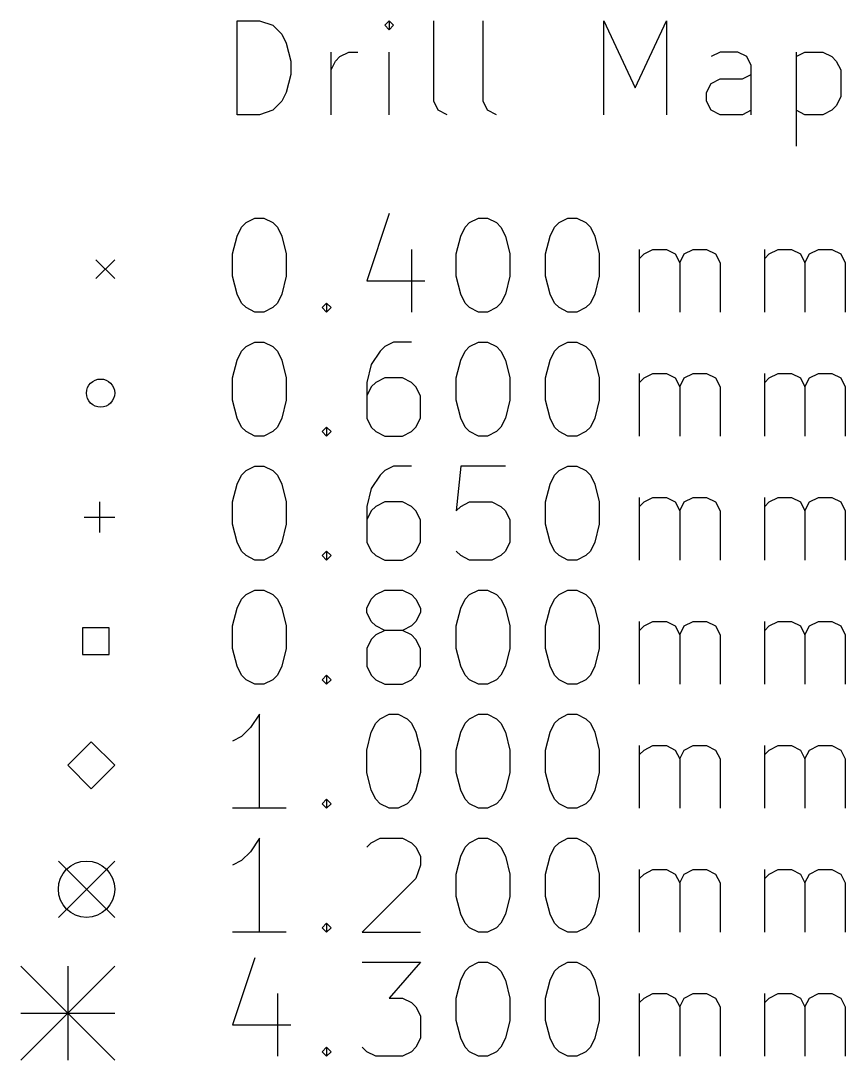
# Model space of a CAD drawing. Extents: x 13 to 79.5, y -149.9 to -100.
# Drawn here: x 12.97 to 30.54, y -149.26 to -127.14 of the extents above; entities that cross this region are included whole.
import ezdxf

# ---------------------------------------------------------------- set-up
doc = ezdxf.new("R2010")
doc.units = 0
doc.layers.add('BLACK', color=7, linetype='CONTINUOUS')

msp = doc.modelspace()

# ---------------------------------------------------------------- linework, layer by layer
at = {"layer": 'BLACK', "linetype": 'CONTINUOUS'}
for p, q in [((17.5828, -129.14), (17.5828, -127.14)), ((17.5828, -127.14), (18.059, -127.14)), ((18.059, -127.14), (18.3447, -127.235)), ((20.8209, -127.14), (20.7256, -127.235)), ((20.9161, -127.235), (20.8209, -127.14)), ((20.8209, -127.14), (20.8209, -127.33)), ((21.7732, -128.854), (21.7732, -127.14)), ((22.8209, -128.854), (22.8209, -127.14)), ((25.3923, -129.14), (25.3923, -127.14)), ((25.3923, -127.14), (26.059, -128.568)), ((26.059, -128.568), (26.7256, -127.14)), ((26.7256, -127.14), (26.7256, -129.14)), ((18.3447, -127.235), (18.5351, -127.426)), ((18.5351, -127.426), (18.6304, -127.616)), ((20.7256, -127.235), (20.8209, -127.33)), ((20.8209, -127.33), (20.9161, -127.235)), ((18.6304, -127.616), (18.7256, -127.997)), ((19.5828, -129.14), (19.5828, -127.807)), ((19.7732, -127.902), (19.9637, -127.807)), ((19.9637, -127.807), (20.1542, -127.807)), ((20.8209, -129.14), (20.8209, -127.807)), ((27.8685, -127.807), (27.678, -127.902)), ((28.2494, -127.807), (27.8685, -127.807)), ((28.4399, -127.902), (28.2494, -127.807)), ((29.4875, -127.807), (29.4875, -129.807)), ((29.4875, -127.902), (29.678, -127.807)), ((29.678, -127.807), (30.059, -127.807)), ((30.059, -127.807), (30.2494, -127.902)), ((18.7256, -127.997), (18.7256, -128.283)), ((19.5828, -128.187), (19.678, -127.997)), ((19.678, -127.997), (19.7732, -127.902)), ((28.5351, -128.092), (28.4399, -127.902)), ((28.5351, -129.14), (28.5351, -128.092)), ((30.2494, -127.902), (30.3447, -127.997)), ((30.3447, -127.997), (30.4399, -128.187)), ((18.7256, -128.283), (18.6304, -128.664)), ((28.3447, -128.378), (28.5351, -128.283)), ((30.4399, -128.187), (30.4399, -128.759)), ((27.5828, -128.664), (27.678, -128.473)), ((27.678, -128.473), (27.8685, -128.378)), ((27.8685, -128.378), (28.3447, -128.378)), ((18.6304, -128.664), (18.5351, -128.854)), ((27.5828, -128.854), (27.5828, -128.664)), ((30.4399, -128.759), (30.3447, -128.949)), ((18.5351, -128.854), (18.3447, -129.045)), ((21.8685, -129.045), (21.7732, -128.854)), ((22.9161, -129.045), (22.8209, -128.854)), ((27.678, -129.045), (27.5828, -128.854)), ((30.3447, -128.949), (30.2494, -129.045)), ((18.059, -129.14), (17.5828, -129.14)), ((18.3447, -129.045), (18.059, -129.14)), ((22.059, -129.14), (21.8685, -129.045)), ((23.1066, -129.14), (22.9161, -129.045)), ((27.8685, -129.14), (27.678, -129.045)), ((28.3447, -129.14), (27.8685, -129.14)), ((28.5351, -129.045), (28.3447, -129.14)), ((29.678, -129.14), (29.4875, -129.045)), ((30.059, -129.14), (29.678, -129.14)), ((30.2494, -129.045), (30.059, -129.14)), ((17.7732, -131.435), (17.9637, -131.34)), ((17.9637, -131.34), (18.1542, -131.34)), ((18.1542, -131.34), (18.3447, -131.435)), ((20.8209, -131.245), (20.3447, -132.673)), ((22.5351, -131.435), (22.7256, -131.34)), ((22.7256, -131.34), (22.9161, -131.34)), ((22.9161, -131.34), (23.1066, -131.435)), ((24.4399, -131.435), (24.6304, -131.34)), ((24.6304, -131.34), (24.8209, -131.34)), ((24.8209, -131.34), (25.0113, -131.435)), ((17.5828, -131.721), (17.678, -131.53)), ((17.678, -131.53), (17.7732, -131.435)), ((18.3447, -131.435), (18.4399, -131.53)), ((18.4399, -131.53), (18.5351, -131.721)), ((22.3447, -131.721), (22.4399, -131.53)), ((22.4399, -131.53), (22.5351, -131.435)), ((23.1066, -131.435), (23.2018, -131.53)), ((23.2018, -131.53), (23.2971, -131.721)), ((24.2494, -131.721), (24.3447, -131.53)), ((24.3447, -131.53), (24.4399, -131.435)), ((25.0113, -131.435), (25.1066, -131.53)), ((25.1066, -131.53), (25.2018, -131.721)), ((17.4875, -132.102), (17.5828, -131.721)), ((18.5351, -131.721), (18.6304, -132.102)), ((22.2494, -132.102), (22.3447, -131.721)), ((23.2971, -131.721), (23.3923, -132.102)), ((24.1542, -132.102), (24.2494, -131.721)), ((25.2018, -131.721), (25.2971, -132.102)), ((21.2971, -132.007), (21.2971, -133.34)), ((26.1542, -133.34), (26.1542, -132.007)), ((26.2494, -132.102), (26.4399, -132.007)), ((26.4399, -132.007), (26.7256, -132.007)), ((26.7256, -132.007), (26.9161, -132.102)), ((27.1066, -132.102), (27.2971, -132.007)), ((27.2971, -132.007), (27.5828, -132.007)), ((27.5828, -132.007), (27.7732, -132.102)), ((28.8209, -133.34), (28.8209, -132.007)), ((28.9161, -132.102), (29.1066, -132.007)), ((29.1066, -132.007), (29.3923, -132.007)), ((29.3923, -132.007), (29.5828, -132.102)), ((29.7732, -132.102), (29.9637, -132.007)), ((29.9637, -132.007), (30.2494, -132.007)), ((30.2494, -132.007), (30.4399, -132.102)), ((14.575, -132.225), (14.975, -132.625)), ((14.975, -132.225), (14.575, -132.625)), ((17.4875, -132.578), (17.4875, -132.102)), ((18.6304, -132.102), (18.6304, -132.578)), ((22.2494, -132.578), (22.2494, -132.102)), ((23.3923, -132.102), (23.3923, -132.578)), ((24.1542, -132.578), (24.1542, -132.102)), ((25.2971, -132.102), (25.2971, -132.578)), ((26.1542, -132.197), (26.2494, -132.102)), ((26.9161, -132.102), (27.0113, -132.292)), ((27.0113, -132.292), (27.1066, -132.102)), ((27.0113, -132.292), (27.0113, -133.34)), ((27.7732, -132.102), (27.8685, -132.292)), ((27.8685, -132.292), (27.8685, -133.34)), ((28.8209, -132.197), (28.9161, -132.102)), ((29.5828, -132.102), (29.678, -132.292)), ((29.678, -132.292), (29.7732, -132.102)), ((29.678, -132.292), (29.678, -133.34)), ((30.4399, -132.102), (30.5351, -132.292)), ((30.5351, -132.292), (30.5351, -133.34)), ((17.5828, -132.959), (17.4875, -132.578)), ((18.6304, -132.578), (18.5351, -132.959)), ((20.3447, -132.673), (21.5828, -132.673)), ((22.3447, -132.959), (22.2494, -132.578)), ((23.3923, -132.578), (23.2971, -132.959)), ((24.2494, -132.959), (24.1542, -132.578)), ((25.2971, -132.578), (25.2018, -132.959)), ((17.678, -133.149), (17.5828, -132.959)), ((18.5351, -132.959), (18.4399, -133.149)), ((22.4399, -133.149), (22.3447, -132.959)), ((23.2971, -132.959), (23.2018, -133.149)), ((24.3447, -133.149), (24.2494, -132.959)), ((25.2018, -132.959), (25.1066, -133.149)), ((17.7732, -133.245), (17.678, -133.149)), ((18.4399, -133.149), (18.3447, -133.245)), ((19.3923, -133.245), (19.4875, -133.149)), ((19.4875, -133.149), (19.5828, -133.245)), ((19.4875, -133.149), (19.4875, -133.34)), ((22.5351, -133.245), (22.4399, -133.149)), ((23.2018, -133.149), (23.1066, -133.245)), ((24.4399, -133.245), (24.3447, -133.149)), ((25.1066, -133.149), (25.0113, -133.245)), ((17.9637, -133.34), (17.7732, -133.245)), ((18.1542, -133.34), (17.9637, -133.34)), ((18.3447, -133.245), (18.1542, -133.34)), ((19.4875, -133.34), (19.3923, -133.245)), ((19.5828, -133.245), (19.4875, -133.34)), ((22.7256, -133.34), (22.5351, -133.245)), ((22.9161, -133.34), (22.7256, -133.34)), ((23.1066, -133.245), (22.9161, -133.34)), ((24.6304, -133.34), (24.4399, -133.245)), ((24.8209, -133.34), (24.6304, -133.34)), ((25.0113, -133.245), (24.8209, -133.34)), ((17.678, -134.17), (17.7732, -134.075)), ((17.7732, -134.075), (17.9637, -133.98)), ((17.9637, -133.98), (18.1542, -133.98)), ((18.1542, -133.98), (18.3447, -134.075)), ((18.3447, -134.075), (18.4399, -134.17)), ((20.7256, -134.075), (20.6304, -134.17)), ((20.9161, -133.98), (20.7256, -134.075)), ((21.2971, -133.98), (20.9161, -133.98)), ((22.4399, -134.17), (22.5351, -134.075)), ((22.5351, -134.075), (22.7256, -133.98)), ((22.7256, -133.98), (22.9161, -133.98)), ((22.9161, -133.98), (23.1066, -134.075)), ((23.1066, -134.075), (23.2018, -134.17)), ((24.3447, -134.17), (24.4399, -134.075)), ((24.4399, -134.075), (24.6304, -133.98)), ((24.6304, -133.98), (24.8209, -133.98)), ((24.8209, -133.98), (25.0113, -134.075)), ((25.0113, -134.075), (25.1066, -134.17)), ((17.5828, -134.361), (17.678, -134.17)), ((18.4399, -134.17), (18.5351, -134.361)), ((20.6304, -134.17), (20.4399, -134.456)), ((22.3447, -134.361), (22.4399, -134.17)), ((23.2018, -134.17), (23.2971, -134.361)), ((24.2494, -134.361), (24.3447, -134.17)), ((25.1066, -134.17), (25.2018, -134.361)), ((17.4875, -134.742), (17.5828, -134.361)), ((18.5351, -134.361), (18.6304, -134.742)), ((20.4399, -134.456), (20.3447, -134.837)), ((22.2494, -134.742), (22.3447, -134.361)), ((23.2971, -134.361), (23.3923, -134.742)), ((24.1542, -134.742), (24.2494, -134.361)), ((25.2018, -134.361), (25.2971, -134.742)), ((26.1542, -135.98), (26.1542, -134.647)), ((26.2494, -134.742), (26.4399, -134.647)), ((26.4399, -134.647), (26.7256, -134.647)), ((26.7256, -134.647), (26.9161, -134.742)), ((27.1066, -134.742), (27.2971, -134.647)), ((27.2971, -134.647), (27.5828, -134.647)), ((27.5828, -134.647), (27.7732, -134.742)), ((28.8209, -135.98), (28.8209, -134.647)), ((28.9161, -134.742), (29.1066, -134.647)), ((29.1066, -134.647), (29.3923, -134.647)), ((29.3923, -134.647), (29.5828, -134.742)), ((29.7732, -134.742), (29.9637, -134.647)), ((29.9637, -134.647), (30.2494, -134.647)), ((30.2494, -134.647), (30.4399, -134.742)), ((17.4875, -135.218), (17.4875, -134.742)), ((18.6304, -134.742), (18.6304, -135.218)), ((20.3447, -134.837), (20.3447, -135.599)), ((20.4399, -134.932), (20.3447, -135.123)), ((20.5351, -134.837), (20.4399, -134.932)), ((20.7256, -134.742), (20.5351, -134.837)), ((21.1066, -134.742), (20.7256, -134.742)), ((21.2971, -134.837), (21.1066, -134.742)), ((21.3923, -134.932), (21.2971, -134.837)), ((21.4875, -135.123), (21.3923, -134.932)), ((22.2494, -135.218), (22.2494, -134.742)), ((23.3923, -134.742), (23.3923, -135.218)), ((24.1542, -135.218), (24.1542, -134.742)), ((25.2971, -134.742), (25.2971, -135.218)), ((26.1542, -134.837), (26.2494, -134.742)), ((26.9161, -134.742), (27.0113, -134.932)), ((27.0113, -134.932), (27.1066, -134.742)), ((27.0113, -134.932), (27.0113, -135.98)), ((27.7732, -134.742), (27.8685, -134.932)), ((27.8685, -134.932), (27.8685, -135.98)), ((28.8209, -134.837), (28.9161, -134.742)), ((29.5828, -134.742), (29.678, -134.932)), ((29.678, -134.932), (29.7732, -134.742)), ((29.678, -134.932), (29.678, -135.98)), ((30.4399, -134.742), (30.5351, -134.932)), ((30.5351, -134.932), (30.5351, -135.98)), ((21.4875, -135.599), (21.4875, -135.123)), ((17.5828, -135.599), (17.4875, -135.218)), ((18.6304, -135.218), (18.5351, -135.599)), ((22.3447, -135.599), (22.2494, -135.218)), ((23.3923, -135.218), (23.2971, -135.599)), ((24.2494, -135.599), (24.1542, -135.218)), ((25.2971, -135.218), (25.2018, -135.599)), ((17.678, -135.789), (17.5828, -135.599)), ((18.5351, -135.599), (18.4399, -135.789)), ((20.3447, -135.599), (20.4399, -135.789)), ((21.3923, -135.789), (21.4875, -135.599)), ((22.4399, -135.789), (22.3447, -135.599)), ((23.2971, -135.599), (23.2018, -135.789)), ((24.3447, -135.789), (24.2494, -135.599)), ((25.2018, -135.599), (25.1066, -135.789)), ((17.7732, -135.885), (17.678, -135.789)), ((18.4399, -135.789), (18.3447, -135.885)), ((19.3923, -135.885), (19.4875, -135.789)), ((19.4875, -135.789), (19.5828, -135.885)), ((19.4875, -135.789), (19.4875, -135.98)), ((20.4399, -135.789), (20.5351, -135.885)), ((21.2971, -135.885), (21.3923, -135.789)), ((22.5351, -135.885), (22.4399, -135.789)), ((23.2018, -135.789), (23.1066, -135.885)), ((24.4399, -135.885), (24.3447, -135.789)), ((25.1066, -135.789), (25.0113, -135.885)), ((17.9637, -135.98), (17.7732, -135.885)), ((18.1542, -135.98), (17.9637, -135.98)), ((18.3447, -135.885), (18.1542, -135.98)), ((19.4875, -135.98), (19.3923, -135.885)), ((19.5828, -135.885), (19.4875, -135.98)), ((20.5351, -135.885), (20.7256, -135.98)), ((20.7256, -135.98), (21.1066, -135.98)), ((21.1066, -135.98), (21.2971, -135.885)), ((22.7256, -135.98), (22.5351, -135.885)), ((22.9161, -135.98), (22.7256, -135.98)), ((23.1066, -135.885), (22.9161, -135.98)), ((24.6304, -135.98), (24.4399, -135.885)), ((24.8209, -135.98), (24.6304, -135.98)), ((25.0113, -135.885), (24.8209, -135.98)), ((17.678, -136.81), (17.7732, -136.715)), ((17.7732, -136.715), (17.9637, -136.62)), ((17.9637, -136.62), (18.1542, -136.62)), ((18.1542, -136.62), (18.3447, -136.715)), ((18.3447, -136.715), (18.4399, -136.81)), ((20.7256, -136.715), (20.6304, -136.81)), ((20.9161, -136.62), (20.7256, -136.715)), ((21.2971, -136.62), (20.9161, -136.62)), ((22.3447, -136.62), (22.2494, -137.572)), ((23.2971, -136.62), (22.3447, -136.62)), ((24.3447, -136.81), (24.4399, -136.715)), ((24.4399, -136.715), (24.6304, -136.62)), ((24.6304, -136.62), (24.8209, -136.62)), ((24.8209, -136.62), (25.0113, -136.715)), ((25.0113, -136.715), (25.1066, -136.81)), ((17.5828, -137.001), (17.678, -136.81)), ((18.4399, -136.81), (18.5351, -137.001)), ((20.6304, -136.81), (20.4399, -137.096)), ((24.2494, -137.001), (24.3447, -136.81)), ((25.1066, -136.81), (25.2018, -137.001)), ((17.4875, -137.382), (17.5828, -137.001)), ((18.5351, -137.001), (18.6304, -137.382)), ((20.4399, -137.096), (20.3447, -137.477)), ((24.1542, -137.382), (24.2494, -137.001)), ((25.2018, -137.001), (25.2971, -137.382)), ((14.65, -137.38), (14.65, -138.03)), ((17.4875, -137.858), (17.4875, -137.382)), ((18.6304, -137.382), (18.6304, -137.858)), ((20.7256, -137.382), (20.5351, -137.477)), ((21.1066, -137.382), (20.7256, -137.382)), ((21.2971, -137.477), (21.1066, -137.382)), ((22.3447, -137.477), (22.5351, -137.382)), ((22.5351, -137.382), (23.0113, -137.382)), ((23.0113, -137.382), (23.2018, -137.477)), ((24.1542, -137.858), (24.1542, -137.382)), ((25.2971, -137.382), (25.2971, -137.858)), ((26.1542, -138.62), (26.1542, -137.287)), ((26.1542, -137.477), (26.2494, -137.382)), ((26.2494, -137.382), (26.4399, -137.287)), ((26.4399, -137.287), (26.7256, -137.287)), ((26.7256, -137.287), (26.9161, -137.382)), ((26.9161, -137.382), (27.0113, -137.572)), ((27.0113, -137.572), (27.1066, -137.382)), ((27.1066, -137.382), (27.2971, -137.287)), ((27.2971, -137.287), (27.5828, -137.287)), ((27.5828, -137.287), (27.7732, -137.382)), ((27.7732, -137.382), (27.8685, -137.572)), ((28.8209, -138.62), (28.8209, -137.287)), ((28.8209, -137.477), (28.9161, -137.382)), ((28.9161, -137.382), (29.1066, -137.287)), ((29.1066, -137.287), (29.3923, -137.287)), ((29.3923, -137.287), (29.5828, -137.382)), ((29.5828, -137.382), (29.678, -137.572)), ((29.678, -137.572), (29.7732, -137.382)), ((29.7732, -137.382), (29.9637, -137.287)), ((29.9637, -137.287), (30.2494, -137.287)), ((30.2494, -137.287), (30.4399, -137.382)), ((30.4399, -137.382), (30.5351, -137.572)), ((20.3447, -137.477), (20.3447, -138.239)), ((20.4399, -137.572), (20.3447, -137.763)), ((20.5351, -137.477), (20.4399, -137.572)), ((21.3923, -137.572), (21.2971, -137.477)), ((21.4875, -137.763), (21.3923, -137.572)), ((22.2494, -137.572), (22.3447, -137.477)), ((23.2018, -137.477), (23.2971, -137.572)), ((23.2971, -137.572), (23.3923, -137.763)), ((27.0113, -137.572), (27.0113, -138.62)), ((27.8685, -137.572), (27.8685, -138.62)), ((29.678, -137.572), (29.678, -138.62)), ((30.5351, -137.572), (30.5351, -138.62)), ((14.325, -137.705), (14.975, -137.705)), ((21.4875, -138.239), (21.4875, -137.763)), ((23.3923, -137.763), (23.3923, -138.239)), ((17.5828, -138.239), (17.4875, -137.858)), ((18.6304, -137.858), (18.5351, -138.239)), ((24.2494, -138.239), (24.1542, -137.858)), ((25.2971, -137.858), (25.2018, -138.239)), ((17.678, -138.429), (17.5828, -138.239)), ((18.5351, -138.239), (18.4399, -138.429)), ((20.3447, -138.239), (20.4399, -138.429)), ((21.3923, -138.429), (21.4875, -138.239)), ((23.3923, -138.239), (23.2971, -138.429)), ((24.3447, -138.429), (24.2494, -138.239)), ((25.2018, -138.239), (25.1066, -138.429)), ((17.7732, -138.525), (17.678, -138.429)), ((18.4399, -138.429), (18.3447, -138.525)), ((19.3923, -138.525), (19.4875, -138.429)), ((19.4875, -138.429), (19.5828, -138.525)), ((19.4875, -138.429), (19.4875, -138.62)), ((20.4399, -138.429), (20.5351, -138.525)), ((21.2971, -138.525), (21.3923, -138.429)), ((22.3447, -138.525), (22.2494, -138.429)), ((23.2971, -138.429), (23.2018, -138.525)), ((24.4399, -138.525), (24.3447, -138.429)), ((25.1066, -138.429), (25.0113, -138.525)), ((17.9637, -138.62), (17.7732, -138.525)), ((18.1542, -138.62), (17.9637, -138.62)), ((18.3447, -138.525), (18.1542, -138.62)), ((19.4875, -138.62), (19.3923, -138.525)), ((19.5828, -138.525), (19.4875, -138.62)), ((20.5351, -138.525), (20.7256, -138.62)), ((20.7256, -138.62), (21.1066, -138.62)), ((21.1066, -138.62), (21.2971, -138.525)), ((22.5351, -138.62), (22.3447, -138.525)), ((23.0113, -138.62), (22.5351, -138.62)), ((23.2018, -138.525), (23.0113, -138.62)), ((24.6304, -138.62), (24.4399, -138.525)), ((24.8209, -138.62), (24.6304, -138.62)), ((25.0113, -138.525), (24.8209, -138.62)), ((17.678, -139.45), (17.7732, -139.355)), ((17.7732, -139.355), (17.9637, -139.26)), ((17.9637, -139.26), (18.1542, -139.26)), ((18.1542, -139.26), (18.3447, -139.355)), ((18.3447, -139.355), (18.4399, -139.45)), ((20.4399, -139.45), (20.5351, -139.355)), ((20.5351, -139.355), (20.7256, -139.26)), ((20.7256, -139.26), (21.1066, -139.26)), ((21.1066, -139.26), (21.2971, -139.355)), ((21.2971, -139.355), (21.3923, -139.45)), ((22.4399, -139.45), (22.5351, -139.355)), ((22.5351, -139.355), (22.7256, -139.26)), ((22.7256, -139.26), (22.9161, -139.26)), ((22.9161, -139.26), (23.1066, -139.355)), ((23.1066, -139.355), (23.2018, -139.45)), ((24.3447, -139.45), (24.4399, -139.355)), ((24.4399, -139.355), (24.6304, -139.26)), ((24.6304, -139.26), (24.8209, -139.26)), ((24.8209, -139.26), (25.0113, -139.355)), ((25.0113, -139.355), (25.1066, -139.45)), ((17.5828, -139.641), (17.678, -139.45)), ((18.4399, -139.45), (18.5351, -139.641)), ((20.3447, -139.641), (20.4399, -139.45)), ((21.3923, -139.45), (21.4875, -139.641)), ((22.3447, -139.641), (22.4399, -139.45)), ((23.2018, -139.45), (23.2971, -139.641)), ((24.2494, -139.641), (24.3447, -139.45)), ((25.1066, -139.45), (25.2018, -139.641)), ((17.4875, -140.022), (17.5828, -139.641)), ((18.5351, -139.641), (18.6304, -140.022)), ((20.3447, -139.736), (20.3447, -139.641)), ((20.4399, -139.927), (20.3447, -139.736)), ((21.4875, -139.736), (21.3923, -139.927)), ((21.4875, -139.641), (21.4875, -139.736)), ((22.2494, -140.022), (22.3447, -139.641)), ((23.2971, -139.641), (23.3923, -140.022)), ((24.1542, -140.022), (24.2494, -139.641)), ((25.2018, -139.641), (25.2971, -140.022)), ((17.4875, -140.498), (17.4875, -140.022)), ((18.6304, -140.022), (18.6304, -140.498)), ((20.5351, -140.022), (20.4399, -139.927)), ((20.7256, -140.117), (20.5351, -140.022)), ((21.2971, -140.022), (21.1066, -140.117)), ((21.3923, -139.927), (21.2971, -140.022)), ((22.2494, -140.498), (22.2494, -140.022)), ((23.3923, -140.022), (23.3923, -140.498)), ((24.1542, -140.498), (24.1542, -140.022)), ((25.2971, -140.022), (25.2971, -140.498)), ((26.1542, -141.26), (26.1542, -139.927)), ((26.1542, -140.117), (26.2494, -140.022)), ((26.2494, -140.022), (26.4399, -139.927)), ((26.4399, -139.927), (26.7256, -139.927)), ((26.7256, -139.927), (26.9161, -140.022)), ((26.9161, -140.022), (27.0113, -140.212)), ((27.0113, -140.212), (27.1066, -140.022)), ((27.1066, -140.022), (27.2971, -139.927)), ((27.2971, -139.927), (27.5828, -139.927)), ((27.5828, -139.927), (27.7732, -140.022)), ((27.7732, -140.022), (27.8685, -140.212)), ((28.8209, -141.26), (28.8209, -139.927)), ((28.8209, -140.117), (28.9161, -140.022)), ((28.9161, -140.022), (29.1066, -139.927)), ((29.1066, -139.927), (29.3923, -139.927)), ((29.3923, -139.927), (29.5828, -140.022)), ((29.5828, -140.022), (29.678, -140.212)), ((29.678, -140.212), (29.7732, -140.022)), ((29.7732, -140.022), (29.9637, -139.927)), ((29.9637, -139.927), (30.2494, -139.927)), ((30.2494, -139.927), (30.4399, -140.022)), ((30.4399, -140.022), (30.5351, -140.212)), ((14.8578, -140.062), (14.2922, -140.062)), ((14.2922, -140.062), (14.2922, -140.628)), ((14.8578, -140.628), (14.8578, -140.062)), ((20.5351, -140.212), (20.4399, -140.307)), ((20.7256, -140.117), (20.5351, -140.212)), ((21.1066, -140.117), (20.7256, -140.117)), ((21.2971, -140.212), (21.1066, -140.117)), ((21.3923, -140.307), (21.2971, -140.212)), ((27.0113, -140.212), (27.0113, -141.26)), ((27.8685, -140.212), (27.8685, -141.26)), ((29.678, -140.212), (29.678, -141.26)), ((30.5351, -140.212), (30.5351, -141.26)), ((20.4399, -140.307), (20.3447, -140.498)), ((21.4875, -140.498), (21.3923, -140.307)), ((14.2922, -140.628), (14.8578, -140.628)), ((17.5828, -140.879), (17.4875, -140.498)), ((18.6304, -140.498), (18.5351, -140.879)), ((20.3447, -140.498), (20.3447, -140.879)), ((21.4875, -140.879), (21.4875, -140.498)), ((22.3447, -140.879), (22.2494, -140.498)), ((23.3923, -140.498), (23.2971, -140.879)), ((24.2494, -140.879), (24.1542, -140.498)), ((25.2971, -140.498), (25.2018, -140.879)), ((17.678, -141.069), (17.5828, -140.879)), ((18.5351, -140.879), (18.4399, -141.069)), ((20.3447, -140.879), (20.4399, -141.069)), ((21.3923, -141.069), (21.4875, -140.879)), ((22.4399, -141.069), (22.3447, -140.879)), ((23.2971, -140.879), (23.2018, -141.069)), ((24.3447, -141.069), (24.2494, -140.879)), ((25.2018, -140.879), (25.1066, -141.069)), ((17.7732, -141.165), (17.678, -141.069)), ((18.4399, -141.069), (18.3447, -141.165)), ((19.3923, -141.165), (19.4875, -141.069)), ((19.4875, -141.069), (19.5828, -141.165)), ((19.4875, -141.069), (19.4875, -141.26)), ((20.4399, -141.069), (20.5351, -141.165)), ((21.2971, -141.165), (21.3923, -141.069)), ((22.5351, -141.165), (22.4399, -141.069)), ((23.2018, -141.069), (23.1066, -141.165)), ((24.4399, -141.165), (24.3447, -141.069)), ((25.1066, -141.069), (25.0113, -141.165)), ((17.9637, -141.26), (17.7732, -141.165)), ((18.1542, -141.26), (17.9637, -141.26)), ((18.3447, -141.165), (18.1542, -141.26)), ((19.4875, -141.26), (19.3923, -141.165)), ((19.5828, -141.165), (19.4875, -141.26)), ((20.5351, -141.165), (20.7256, -141.26)), ((20.7256, -141.26), (21.1066, -141.26)), ((21.1066, -141.26), (21.2971, -141.165)), ((22.7256, -141.26), (22.5351, -141.165)), ((22.9161, -141.26), (22.7256, -141.26)), ((23.1066, -141.165), (22.9161, -141.26)), ((24.6304, -141.26), (24.4399, -141.165)), ((24.8209, -141.26), (24.6304, -141.26)), ((25.0113, -141.165), (24.8209, -141.26)), ((18.059, -141.9), (17.8685, -142.186)), ((18.059, -143.9), (18.059, -141.9)), ((20.5351, -142.09), (20.6304, -141.995)), ((20.6304, -141.995), (20.8209, -141.9)), ((20.8209, -141.9), (21.0113, -141.9)), ((21.0113, -141.9), (21.2018, -141.995)), ((21.2018, -141.995), (21.2971, -142.09)), ((22.4399, -142.09), (22.5351, -141.995)), ((22.5351, -141.995), (22.7256, -141.9)), ((22.7256, -141.9), (22.9161, -141.9)), ((22.9161, -141.9), (23.1066, -141.995)), ((23.1066, -141.995), (23.2018, -142.09)), ((24.3447, -142.09), (24.4399, -141.995)), ((24.4399, -141.995), (24.6304, -141.9)), ((24.6304, -141.9), (24.8209, -141.9)), ((24.8209, -141.9), (25.0113, -141.995)), ((25.0113, -141.995), (25.1066, -142.09)), ((17.8685, -142.186), (17.678, -142.376)), ((20.4399, -142.281), (20.5351, -142.09)), ((21.2971, -142.09), (21.3923, -142.281)), ((22.3447, -142.281), (22.4399, -142.09)), ((23.2018, -142.09), (23.2971, -142.281)), ((24.2494, -142.281), (24.3447, -142.09)), ((25.1066, -142.09), (25.2018, -142.281)), ((17.678, -142.376), (17.4875, -142.471)), ((20.3447, -142.662), (20.4399, -142.281)), ((21.3923, -142.281), (21.4875, -142.662)), ((22.2494, -142.662), (22.3447, -142.281)), ((23.2971, -142.281), (23.3923, -142.662)), ((24.1542, -142.662), (24.2494, -142.281)), ((25.2018, -142.281), (25.2971, -142.662)), ((14.475, -142.485), (13.975, -142.985)), ((14.975, -142.985), (14.475, -142.485)), ((20.3447, -143.138), (20.3447, -142.662)), ((21.4875, -142.662), (21.4875, -143.138)), ((22.2494, -143.138), (22.2494, -142.662)), ((23.3923, -142.662), (23.3923, -143.138)), ((24.1542, -143.138), (24.1542, -142.662)), ((25.2971, -142.662), (25.2971, -143.138)), ((26.1542, -143.9), (26.1542, -142.567)), ((26.1542, -142.757), (26.2494, -142.662)), ((26.2494, -142.662), (26.4399, -142.567)), ((26.4399, -142.567), (26.7256, -142.567)), ((26.7256, -142.567), (26.9161, -142.662)), ((26.9161, -142.662), (27.0113, -142.852)), ((27.0113, -142.852), (27.1066, -142.662)), ((27.1066, -142.662), (27.2971, -142.567)), ((27.2971, -142.567), (27.5828, -142.567)), ((27.5828, -142.567), (27.7732, -142.662)), ((27.7732, -142.662), (27.8685, -142.852)), ((28.8209, -143.9), (28.8209, -142.567)), ((28.8209, -142.757), (28.9161, -142.662)), ((28.9161, -142.662), (29.1066, -142.567)), ((29.1066, -142.567), (29.3923, -142.567)), ((29.3923, -142.567), (29.5828, -142.662)), ((29.5828, -142.662), (29.678, -142.852)), ((29.678, -142.852), (29.7732, -142.662)), ((29.7732, -142.662), (29.9637, -142.567)), ((29.9637, -142.567), (30.2494, -142.567)), ((30.2494, -142.567), (30.4399, -142.662)), ((30.4399, -142.662), (30.5351, -142.852)), ((27.0113, -142.852), (27.0113, -143.9)), ((27.8685, -142.852), (27.8685, -143.9)), ((29.678, -142.852), (29.678, -143.9)), ((30.5351, -142.852), (30.5351, -143.9)), ((13.975, -142.985), (14.475, -143.485)), ((14.475, -143.485), (14.975, -142.985)), ((20.4399, -143.519), (20.3447, -143.138)), ((21.4875, -143.138), (21.3923, -143.519)), ((22.3447, -143.519), (22.2494, -143.138)), ((23.3923, -143.138), (23.2971, -143.519)), ((24.2494, -143.519), (24.1542, -143.138)), ((25.2971, -143.138), (25.2018, -143.519)), ((20.5351, -143.709), (20.4399, -143.519)), ((21.3923, -143.519), (21.2971, -143.709)), ((22.4399, -143.709), (22.3447, -143.519)), ((23.2971, -143.519), (23.2018, -143.709)), ((24.3447, -143.709), (24.2494, -143.519)), ((25.2018, -143.519), (25.1066, -143.709)), ((19.3923, -143.805), (19.4875, -143.709)), ((19.4875, -143.9), (19.3923, -143.805)), ((19.4875, -143.709), (19.5828, -143.805)), ((19.4875, -143.709), (19.4875, -143.9)), ((19.5828, -143.805), (19.4875, -143.9)), ((20.6304, -143.805), (20.5351, -143.709)), ((20.8209, -143.9), (20.6304, -143.805)), ((21.2018, -143.805), (21.0113, -143.9)), ((21.2971, -143.709), (21.2018, -143.805)), ((22.5351, -143.805), (22.4399, -143.709)), ((22.7256, -143.9), (22.5351, -143.805)), ((23.1066, -143.805), (22.9161, -143.9)), ((23.2018, -143.709), (23.1066, -143.805)), ((24.4399, -143.805), (24.3447, -143.709)), ((24.6304, -143.9), (24.4399, -143.805)), ((25.0113, -143.805), (24.8209, -143.9)), ((25.1066, -143.709), (25.0113, -143.805)), ((18.6304, -143.9), (17.4875, -143.9)), ((21.0113, -143.9), (20.8209, -143.9)), ((22.9161, -143.9), (22.7256, -143.9)), ((24.8209, -143.9), (24.6304, -143.9)), ((18.059, -144.54), (17.8685, -144.826)), ((18.059, -146.54), (18.059, -144.54)), ((20.3447, -144.73), (20.4399, -144.635)), ((20.4399, -144.635), (20.6304, -144.54)), ((20.6304, -144.54), (21.1066, -144.54)), ((21.1066, -144.54), (21.2971, -144.635)), ((21.2971, -144.635), (21.3923, -144.73)), ((22.4399, -144.73), (22.5351, -144.635)), ((22.5351, -144.635), (22.7256, -144.54)), ((22.7256, -144.54), (22.9161, -144.54)), ((22.9161, -144.54), (23.1066, -144.635)), ((23.1066, -144.635), (23.2018, -144.73)), ((24.3447, -144.73), (24.4399, -144.635)), ((24.4399, -144.635), (24.6304, -144.54)), ((24.6304, -144.54), (24.8209, -144.54)), ((24.8209, -144.54), (25.0113, -144.635)), ((25.0113, -144.635), (25.1066, -144.73)), ((17.8685, -144.826), (17.678, -145.016)), ((21.3923, -144.73), (21.4875, -144.921)), ((22.3447, -144.921), (22.4399, -144.73)), ((23.2018, -144.73), (23.2971, -144.921)), ((24.2494, -144.921), (24.3447, -144.73)), ((25.1066, -144.73), (25.2018, -144.921)), ((13.775, -145.025), (14.975, -146.225)), ((14.975, -145.025), (13.775, -146.225)), ((17.678, -145.016), (17.4875, -145.111)), ((21.4875, -145.111), (21.3923, -145.397)), ((21.4875, -144.921), (21.4875, -145.111)), ((22.2494, -145.302), (22.3447, -144.921)), ((23.2971, -144.921), (23.3923, -145.302)), ((24.1542, -145.302), (24.2494, -144.921)), ((25.2018, -144.921), (25.2971, -145.302)), ((22.2494, -145.778), (22.2494, -145.302)), ((23.3923, -145.302), (23.3923, -145.778)), ((24.1542, -145.778), (24.1542, -145.302)), ((25.2971, -145.302), (25.2971, -145.778)), ((26.1542, -146.54), (26.1542, -145.207)), ((26.1542, -145.397), (26.2494, -145.302)), ((26.2494, -145.302), (26.4399, -145.207)), ((26.4399, -145.207), (26.7256, -145.207)), ((26.7256, -145.207), (26.9161, -145.302)), ((26.9161, -145.302), (27.0113, -145.492)), ((27.0113, -145.492), (27.1066, -145.302)), ((27.1066, -145.302), (27.2971, -145.207)), ((27.2971, -145.207), (27.5828, -145.207)), ((27.5828, -145.207), (27.7732, -145.302)), ((27.7732, -145.302), (27.8685, -145.492)), ((28.8209, -146.54), (28.8209, -145.207)), ((28.8209, -145.397), (28.9161, -145.302)), ((28.9161, -145.302), (29.1066, -145.207)), ((29.1066, -145.207), (29.3923, -145.207)), ((29.3923, -145.207), (29.5828, -145.302)), ((29.5828, -145.302), (29.678, -145.492)), ((29.678, -145.492), (29.7732, -145.302)), ((29.7732, -145.302), (29.9637, -145.207)), ((29.9637, -145.207), (30.2494, -145.207)), ((30.2494, -145.207), (30.4399, -145.302)), ((30.4399, -145.302), (30.5351, -145.492)), ((21.3923, -145.397), (20.2494, -146.54)), ((27.0113, -145.492), (27.0113, -146.54)), ((27.8685, -145.492), (27.8685, -146.54)), ((29.678, -145.492), (29.678, -146.54)), ((30.5351, -145.492), (30.5351, -146.54)), ((22.3447, -146.159), (22.2494, -145.778)), ((23.3923, -145.778), (23.2971, -146.159)), ((24.2494, -146.159), (24.1542, -145.778)), ((25.2971, -145.778), (25.2018, -146.159)), ((22.4399, -146.349), (22.3447, -146.159)), ((23.2971, -146.159), (23.2018, -146.349)), ((24.3447, -146.349), (24.2494, -146.159)), ((25.2018, -146.159), (25.1066, -146.349)), ((19.3923, -146.445), (19.4875, -146.349)), ((19.4875, -146.54), (19.3923, -146.445)), ((19.4875, -146.349), (19.5828, -146.445)), ((19.4875, -146.349), (19.4875, -146.54)), ((19.5828, -146.445), (19.4875, -146.54)), ((22.5351, -146.445), (22.4399, -146.349)), ((22.7256, -146.54), (22.5351, -146.445)), ((23.1066, -146.445), (22.9161, -146.54)), ((23.2018, -146.349), (23.1066, -146.445)), ((24.4399, -146.445), (24.3447, -146.349)), ((24.6304, -146.54), (24.4399, -146.445)), ((25.0113, -146.445), (24.8209, -146.54)), ((25.1066, -146.349), (25.0113, -146.445)), ((18.6304, -146.54), (17.4875, -146.54)), ((20.2494, -146.54), (21.4875, -146.54)), ((22.9161, -146.54), (22.7256, -146.54)), ((24.8209, -146.54), (24.6304, -146.54)), ((17.9637, -147.085), (17.4875, -148.513)), ((12.975, -147.265), (14.975, -149.265)), ((14.975, -147.265), (12.975, -149.265)), ((13.975, -147.265), (13.975, -149.265)), ((20.2494, -147.18), (21.4875, -147.18)), ((21.4875, -147.18), (20.8209, -147.942)), ((22.4399, -147.37), (22.5351, -147.275)), ((22.5351, -147.275), (22.7256, -147.18)), ((22.7256, -147.18), (22.9161, -147.18)), ((22.9161, -147.18), (23.1066, -147.275)), ((23.1066, -147.275), (23.2018, -147.37)), ((24.3447, -147.37), (24.4399, -147.275)), ((24.4399, -147.275), (24.6304, -147.18)), ((24.6304, -147.18), (24.8209, -147.18)), ((24.8209, -147.18), (25.0113, -147.275)), ((25.0113, -147.275), (25.1066, -147.37)), ((22.2494, -147.942), (22.3447, -147.561)), ((22.3447, -147.561), (22.4399, -147.37)), ((23.2018, -147.37), (23.2971, -147.561)), ((23.2971, -147.561), (23.3923, -147.942)), ((24.1542, -147.942), (24.2494, -147.561)), ((24.2494, -147.561), (24.3447, -147.37)), ((25.1066, -147.37), (25.2018, -147.561)), ((25.2018, -147.561), (25.2971, -147.942)), ((18.4399, -147.847), (18.4399, -149.18)), ((20.8209, -147.942), (21.1066, -147.942)), ((21.1066, -147.942), (21.2971, -148.037)), ((22.2494, -148.418), (22.2494, -147.942)), ((23.3923, -147.942), (23.3923, -148.418)), ((24.1542, -148.418), (24.1542, -147.942)), ((25.2971, -147.942), (25.2971, -148.418)), ((26.1542, -149.18), (26.1542, -147.847)), ((26.1542, -148.037), (26.2494, -147.942)), ((26.2494, -147.942), (26.4399, -147.847)), ((26.4399, -147.847), (26.7256, -147.847)), ((26.7256, -147.847), (26.9161, -147.942)), ((26.9161, -147.942), (27.0113, -148.132)), ((27.0113, -148.132), (27.1066, -147.942)), ((27.1066, -147.942), (27.2971, -147.847)), ((27.2971, -147.847), (27.5828, -147.847)), ((27.5828, -147.847), (27.7732, -147.942)), ((27.7732, -147.942), (27.8685, -148.132)), ((28.8209, -149.18), (28.8209, -147.847)), ((28.8209, -148.037), (28.9161, -147.942)), ((28.9161, -147.942), (29.1066, -147.847)), ((29.1066, -147.847), (29.3923, -147.847)), ((29.3923, -147.847), (29.5828, -147.942)), ((29.5828, -147.942), (29.678, -148.132)), ((29.678, -148.132), (29.7732, -147.942)), ((29.7732, -147.942), (29.9637, -147.847)), ((29.9637, -147.847), (30.2494, -147.847)), ((30.2494, -147.847), (30.4399, -147.942)), ((30.4399, -147.942), (30.5351, -148.132)), ((21.2971, -148.037), (21.3923, -148.132)), ((21.3923, -148.132), (21.4875, -148.323)), ((27.0113, -148.132), (27.0113, -149.18)), ((27.8685, -148.132), (27.8685, -149.18)), ((29.678, -148.132), (29.678, -149.18)), ((30.5351, -148.132), (30.5351, -149.18)), ((12.975, -148.265), (14.975, -148.265)), ((21.4875, -148.323), (21.4875, -148.799)), ((22.3447, -148.799), (22.2494, -148.418)), ((23.3923, -148.418), (23.2971, -148.799)), ((24.2494, -148.799), (24.1542, -148.418)), ((25.2971, -148.418), (25.2018, -148.799)), ((17.4875, -148.513), (18.7256, -148.513)), ((21.4875, -148.799), (21.3923, -148.989)), ((22.4399, -148.989), (22.3447, -148.799)), ((23.2971, -148.799), (23.2018, -148.989)), ((24.3447, -148.989), (24.2494, -148.799)), ((25.2018, -148.799), (25.1066, -148.989)), ((19.3923, -149.085), (19.4875, -148.989)), ((19.4875, -149.18), (19.3923, -149.085)), ((19.4875, -148.989), (19.5828, -149.085)), ((19.4875, -148.989), (19.4875, -149.18)), ((19.5828, -149.085), (19.4875, -149.18)), ((20.3447, -149.085), (20.2494, -148.989)), ((20.5351, -149.18), (20.3447, -149.085)), ((21.2971, -149.085), (21.1066, -149.18)), ((21.3923, -148.989), (21.2971, -149.085)), ((22.5351, -149.085), (22.4399, -148.989)), ((22.7256, -149.18), (22.5351, -149.085)), ((23.1066, -149.085), (22.9161, -149.18)), ((23.2018, -148.989), (23.1066, -149.085)), ((24.4399, -149.085), (24.3447, -148.989)), ((24.6304, -149.18), (24.4399, -149.085)), ((25.0113, -149.085), (24.8209, -149.18)), ((25.1066, -148.989), (25.0113, -149.085)), ((21.1066, -149.18), (20.5351, -149.18)), ((22.9161, -149.18), (22.7256, -149.18)), ((24.8209, -149.18), (24.6304, -149.18))]:
    msp.add_line(p, q, dxfattribs=at)
at = {"layer": 'BLACK'}
for centre, radius in [((14.675, -135.065), 0.3), ((14.375, -145.625), 0.6)]:
    msp.add_circle(centre, radius, dxfattribs=at)

doc.saveas('drawing.dxf')
